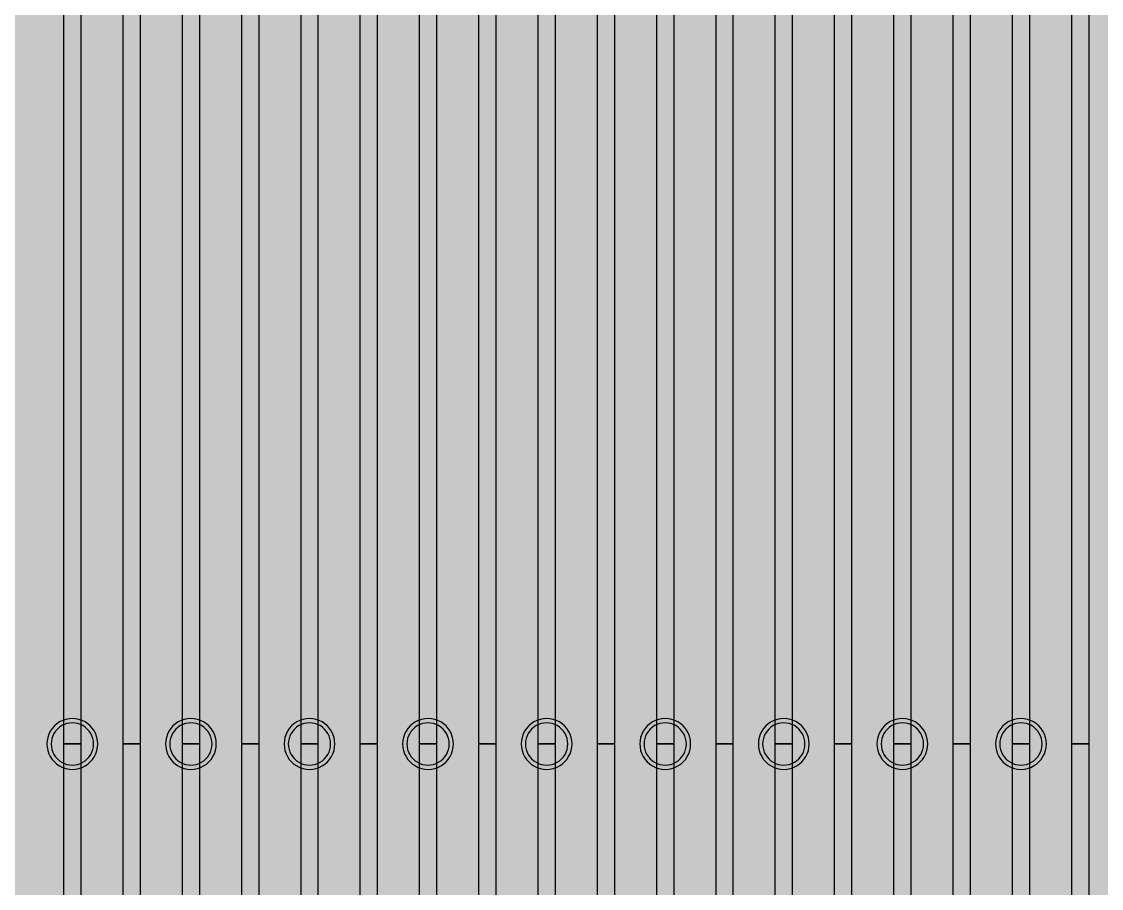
# Model space of a CAD drawing. Header units: metres. Extents: x -7231 to 10969, y -37556 to 1873.
# Drawn here: x 3077.5 to 3205, y -16649 to -16546.6 of the extents above; entities that cross this region are included whole.
import ezdxf

# ---------------------------------------------------------------- set-up
doc = ezdxf.new("R2010")
doc.units = ezdxf.units.M
for name, color, linetype in [('Metal1', 4, 'CONTINUOUS'), ('Metal2', 3, 'CONTINUOUS'), ('Polyimide', 7, 'CONTINUOUS')]:
    doc.layers.add(name, color=color, linetype=linetype)

msp = doc.modelspace()

# ---------------------------------------------------------------- hatches: boundary and pattern name
at = {"layer": 'Polyimide'}
msp.add_hatch(color=7, dxfattribs=at).paths.add_polyline_path([(4065.69, -468), (4066.67, -501.99), (4068.51, -535.99), (4071.41, -569.99), (4075.54, -603.99), (4081.04, -637.99), (4088.01, -671.99), (4096.52, -705.98), (4106.62, -739.98), (4118.33, -773.98), (4131.63, -807.98), (4146.49, -841.98), (4162.87, -875.98), (4180.68, -909.97), (4199.83, -943.97), (4220.22, -977.97), (4241.73, -1011.97), (4264.21, -1045.97), (4287.52, -1079.96), (4311.51, -1113.96), (4336.01, -1147.96), (4360.86, -1181.96), (4385.88, -1215.96), (4410.89, -1249.96), (4435.74, -1283.95), (4460.24, -1317.95), (4484.23, -1351.95), (4507.54, -1385.95), (4530.02, -1419.95), (4551.53, -1453.94), (4571.92, -1487.94), (4591.07, -1521.94), (4608.88, -1555.94), (4625.26, -1589.94), (4640.12, -1623.94), (4653.42, -1657.93), (4665.13, -1691.93), (4675.23, -1725.93), (4683.74, -1759.93), (4690.71, -1793.93), (4696.21, -1827.93), (4700.34, -1861.92), (4703.24, -1895.92), (4705.08, -1929.92), (4706.06, -1963.92), (4706.44, -1997.92), (4706.5, -2031.91), (4706.5, -4793.02), (4709.95, -4838.39), (4720.22, -4882.71), (4737.08, -4924.98), (4760.13, -4964.2), (4788.85, -4999.49), (4822.58, -5030.03), (4860.53, -5055.12), (4901.85, -5074.18), (4901.85, -5074.18), (4970.68, -5105.23), (5034.7, -5145.26), (5092.76, -5193.54), (5143.8, -5249.19), (5186.89, -5311.2), (5221.24, -5378.44), (5246.23, -5449.69), (5261.41, -5523.66), (5266.5, -5599), (5261.41, -5674.34), (5246.23, -5748.31), (5221.24, -5819.56), (5186.89, -5886.8), (5143.8, -5948.81), (5092.76, -6004.46), (5034.7, -6052.74), (4970.68, -6092.77), (4901.85, -6123.82), (4860.53, -6142.88), (4822.58, -6167.97), (4788.85, -6198.51), (4760.13, -6233.8), (4737.08, -6273.02), (4720.22, -6315.29), (4709.95, -6359.61), (4706.5, -6404.98), (4706.5, -9221.52), (4709.95, -9266.88), (4720.22, -9311.21), (4737.08, -9353.47), (4760.13, -9392.7), (4788.85, -9427.98), (4822.58, -9458.52), (4860.53, -9483.61), (4901.85, -9502.67), (4970.68, -9533.72), (5034.7, -9573.75), (5092.76, -9622.03), (5143.8, -9677.68), (5186.89, -9739.69), (5221.24, -9806.94), (5246.23, -9878.19), (5261.41, -9952.16), (5266.5, -10027.49), (5261.41, -10102.83), (5246.23, -10176.8), (5221.24, -10248.05), (5186.89, -10315.3), (5143.8, -10377.31), (5092.76, -10432.96), (5034.7, -10481.24), (4970.68, -10521.27), (4901.85, -10552.32), (4860.53, -10571.38), (4822.58, -10596.46), (4788.85, -10627), (4760.13, -10662.29), (4737.08, -10701.52), (4720.22, -10743.78), (4709.95, -10788.1), (4706.5, -10833.47), (4706.5, -13650.01), (4709.95, -13695.38), (4720.22, -13739.7), (4737.08, -13781.96), (4760.13, -13821.19), (4788.85, -13856.48), (4822.58, -13887.02), (4860.53, -13912.11), (4901.85, -13931.17), (4970.68, -13962.22), (5034.7, -14002.25), (5092.76, -14050.53), (5143.8, -14106.18), (5186.89, -14168.19), (5221.24, -14235.43), (5246.23, -14306.68), (5261.41, -14380.65), (5266.5, -14455.99), (5261.41, -14531.33), (5246.23, -14605.29), (5221.24, -14676.55), (5186.89, -14743.79), (5143.8, -14805.8), (5092.76, -14861.45), (5034.7, -14909.73), (4970.68, -14949.76), (4901.85, -14980.81), (4860.53, -14999.87), (4822.58, -15024.96), (4788.85, -15055.5), (4760.13, -15090.79), (4737.08, -15130.01), (4720.22, -15172.27), (4709.95, -15216.6), (4706.5, -15261.97), (4706.5, -15455.99), (4720.95, -15750.04), (4764.14, -16041.26), (4835.68, -16326.84), (4934.86, -16604.04), (5060.74, -16870.18), (5212.09, -17122.7), (5387.47, -17359.17), (5585.18, -17577.31), (5803.32, -17775.02), (6039.79, -17950.4), (6292.31, -18101.75), (6558.45, -18227.63), (6835.65, -18326.81), (7121.23, -18398.34), (7412.45, -18441.54), (7706.5, -18455.99), (9969.01, -18455.99), (10047.42, -18459.84), (10125.08, -18471.36), (10201.23, -18490.44), (10275.15, -18516.89), (10346.12, -18550.45), (10413.46, -18590.81), (10476.52, -18637.58), (10534.69, -18690.3), (10587.41, -18748.47), (10634.18, -18811.53), (10674.54, -18878.87), (10708.11, -18949.84), (10734.56, -19023.76), (10753.63, -19099.92), (10765.15, -19177.58), (10769.01, -19255.99), (10769.01, -20895.8), (10730.24, -20951.41), (10694.6, -21009.08), (10662.21, -21068.63), (10633.17, -21129.89), (10607.55, -21192.66), (10585.45, -21256.74), (10566.93, -21321.96), (10552.05, -21388.09), (10540.84, -21454.95), (10533.35, -21522.33), (10529.6, -21590.02), (10529.6, -21657.81), (10533.35, -21725.5), (10540.84, -21792.87), (10552.05, -21859.73), (10566.93, -21925.87), (10585.45, -21991.08), (10607.55, -22055.17), (10633.17, -22117.94), (10662.21, -22179.19), (10694.6, -22238.74), (10730.24, -22296.41), (10769.01, -22352.03), (10769.01, -32454.24), (10728.74, -32510.49), (10691.72, -32568.92), (10658.05, -32629.35), (10627.85, -32691.58), (10601.2, -32755.42), (10578.21, -32820.67), (10558.93, -32887.1), (10543.44, -32954.52), (10531.77, -33022.71), (10523.97, -33091.44), (10520.07, -33160.51), (10520.07, -33229.69), (10523.97, -33298.75), (10531.77, -33367.49), (10543.44, -33435.67), (10558.93, -33503.09), (10578.21, -33569.53), (10601.2, -33634.77), (10627.85, -33698.61), (10658.05, -33760.85), (10691.72, -33821.28), (10728.74, -33879.71), (10769.01, -33935.96), (10769.01, -36556), (10765.15, -36634.41), (10753.63, -36712.07), (10734.56, -36788.23), (10708.11, -36862.15), (10674.54, -36933.12), (10634.18, -37000.46), (10587.41, -37063.51), (10534.69, -37121.69), (10476.52, -37174.41), (10413.46, -37221.18), (10346.12, -37261.54), (10275.15, -37295.1), (10201.23, -37321.55), (10125.08, -37340.63), (10047.42, -37352.15), (9969.01, -37356), (-6231.01, -37356), (-6309.42, -37352.15), (-6387.08, -37340.63), (-6463.23, -37321.55), (-6537.15, -37295.1), (-6608.12, -37261.54), (-6675.46, -37221.18), (-6738.52, -37174.41), (-6796.69, -37121.69), (-6849.41, -37063.51), (-6896.18, -37000.46), (-6936.54, -36933.12), (-6970.11, -36862.15), (-6996.56, -36788.23), (-7015.63, -36712.07), (-7027.15, -36634.41), (-7031.01, -36556), (-7031.01, -33936), (-6990.74, -33879.75), (-6953.7, -33821.31), (-6920.03, -33760.88), (-6889.82, -33698.64), (-6863.18, -33634.8), (-6840.18, -33569.55), (-6820.9, -33503.11), (-6805.4, -33435.69), (-6793.74, -33367.49), (-6785.94, -33298.75), (-6782.03, -33229.68), (-6782.03, -33160.5), (-6785.94, -33091.43), (-6793.74, -33022.69), (-6805.4, -32954.5), (-6820.9, -32887.07), (-6840.18, -32820.63), (-6863.18, -32755.39), (-6889.82, -32691.54), (-6920.03, -32629.3), (-6953.7, -32568.87), (-6990.74, -32510.43), (-7031.01, -32454.18), (-7031.01, -22364.83), (-6990.74, -22308.58), (-6953.7, -22250.14), (-6920.03, -22189.71), (-6889.82, -22127.47), (-6863.18, -22063.62), (-6840.18, -21998.38), (-6820.9, -21931.94), (-6805.4, -21864.51), (-6793.74, -21796.32), (-6785.94, -21727.58), (-6782.03, -21658.51), (-6782.03, -21589.33), (-6785.94, -21520.26), (-6793.74, -21451.52), (-6805.4, -21383.32), (-6820.9, -21315.9), (-6840.18, -21249.46), (-6863.18, -21184.21), (-6889.82, -21120.37), (-6920.03, -21058.13), (-6953.7, -20997.7), (-6990.74, -20939.26), (-7031.01, -20883.01), (-7031.01, -19255.99), (-7027.15, -19177.58), (-7015.63, -19099.92), (-6996.56, -19023.76), (-6970.11, -18949.84), (-6936.54, -18878.87), (-6896.18, -18811.53), (-6849.41, -18748.47), (-6796.69, -18690.3), (-6738.52, -18637.58), (-6675.46, -18590.81), (-6608.12, -18550.45), (-6537.15, -18516.89), (-6463.23, -18490.44), (-6387.08, -18471.36), (-6309.42, -18459.84), (-6231.01, -18455.99), (-3968.5, -18455.99), (-3674.45, -18441.54), (-3383.23, -18398.34), (-3097.65, -18326.81), (-2820.45, -18227.63), (-2554.31, -18101.75), (-2301.79, -17950.4), (-2065.32, -17775.02), (-1847.18, -17577.31), (-1649.47, -17359.17), (-1474.09, -17122.7), (-1322.74, -16870.18), (-1196.86, -16604.04), (-1097.68, -16326.84), (-1026.14, -16041.26), (-982.95, -15750.04), (-968.5, -15455.99), (-968.5, -15261.97), (-971.95, -15216.6), (-982.22, -15172.27), (-999.08, -15130.01), (-1022.13, -15090.79), (-1050.85, -15055.5), (-1084.58, -15024.96), (-1122.53, -14999.87), (-1163.85, -14980.81), (-1232.68, -14949.76), (-1296.7, -14909.73), (-1354.76, -14861.45), (-1405.8, -14805.8), (-1448.89, -14743.79), (-1483.24, -14676.55), (-1508.23, -14605.29), (-1523.41, -14531.33), (-1528.5, -14455.99), (-1523.41, -14380.65), (-1508.23, -14306.68), (-1483.24, -14235.43), (-1448.89, -14168.19), (-1405.8, -14106.18), (-1354.76, -14050.53), (-1296.7, -14002.25), (-1232.68, -13962.22), (-1163.85, -13931.17), (-1122.53, -13912.11), (-1084.58, -13887.02), (-1050.85, -13856.48), (-1022.13, -13821.19), (-999.08, -13781.96), (-982.22, -13739.7), (-971.95, -13695.38), (-968.5, -13650.01), (-968.5, -12309.64), (-971.95, -12264.27), (-982.22, -12219.94), (-999.08, -12177.68), (-1022.13, -12138.46), (-1050.85, -12103.17), (-1084.58, -12072.63), (-1122.53, -12047.54), (-1163.85, -12028.48), (-1232.68, -11997.43), (-1296.7, -11957.4), (-1354.76, -11909.12), (-1405.8, -11853.47), (-1448.89, -11791.46), (-1483.24, -11724.22), (-1508.23, -11652.96), (-1523.41, -11579), (-1528.5, -11503.66), (-1523.41, -11428.32), (-1508.23, -11354.35), (-1483.24, -11283.1), (-1448.89, -11215.86), (-1405.8, -11153.85), (-1354.76, -11098.2), (-1296.7, -11049.92), (-1232.68, -11009.89), (-1163.85, -10978.84), (-1122.53, -10959.78), (-1084.58, -10934.69), (-1050.85, -10904.15), (-1022.13, -10868.86), (-999.08, -10829.63), (-982.22, -10787.37), (-971.95, -10743.05), (-968.5, -10697.68), (-968.5, -9357.31), (-971.95, -9311.94), (-982.22, -9267.62), (-999.08, -9225.35), (-1022.13, -9186.13), (-1050.85, -9150.84), (-1084.58, -9120.3), (-1122.53, -9095.21), (-1163.85, -9076.15), (-1163.85, -9076.15), (-1232.68, -9045.1), (-1296.7, -9005.07), (-1354.76, -8956.79), (-1405.8, -8901.14), (-1448.89, -8839.13), (-1483.24, -8771.89), (-1508.23, -8700.64), (-1523.41, -8626.67), (-1528.5, -8551.33), (-1523.41, -8475.99), (-1508.23, -8402.02), (-1483.24, -8330.77), (-1448.89, -8263.53), (-1405.8, -8201.52), (-1354.76, -8145.87), (-1296.7, -8097.59), (-1232.68, -8057.56), (-1163.85, -8026.51), (-1163.85, -8026.51), (-1122.53, -8007.45), (-1084.58, -7982.36), (-1050.85, -7951.82), (-1022.13, -7916.53), (-999.08, -7877.31), (-982.22, -7835.04), (-971.95, -7790.72), (-968.5, -7745.35), (-968.5, -6404.98), (-971.95, -6359.61), (-982.22, -6315.29), (-999.08, -6273.02), (-1022.13, -6233.8), (-1050.85, -6198.51), (-1084.58, -6167.97), (-1122.53, -6142.88), (-1163.85, -6123.82), (-1163.85, -6123.82), (-1232.68, -6092.77), (-1296.7, -6052.74), (-1354.76, -6004.46), (-1405.8, -5948.81), (-1448.89, -5886.8), (-1483.24, -5819.56), (-1508.23, -5748.31), (-1523.41, -5674.34), (-1528.5, -5599), (-1523.41, -5523.66), (-1508.23, -5449.69), (-1483.24, -5378.44), (-1448.89, -5311.2), (-1405.8, -5249.19), (-1354.76, -5193.54), (-1296.7, -5145.26), (-1232.68, -5105.23), (-1163.85, -5074.18), (-1163.85, -5074.18), (-1122.53, -5055.12), (-1084.58, -5030.03), (-1050.85, -4999.49), (-1022.13, -4964.2), (-999.08, -4924.98), (-982.22, -4882.71), (-971.95, -4838.39), (-968.5, -4793.02), (-968.5, -2031.91), (-968.44, -1997.92), (-968.06, -1963.92), (-967.05, -1929.92), (-965.18, -1895.92), (-962.22, -1861.92), (-958.01, -1827.93), (-952.41, -1793.93), (-945.31, -1759.93), (-936.64, -1725.93), (-926.35, -1691.93), (-914.43, -1657.93), (-900.88, -1623.94), (-885.74, -1589.94), (-869.05, -1555.94), (-850.91, -1521.94), (-831.4, -1487.94), (-810.63, -1453.94), (-788.72, -1419.95), (-765.82, -1385.95), (-742.07, -1351.95), (-717.63, -1317.95), (-692.67, -1283.95), (-667.36, -1249.96), (-641.88, -1215.96), (-616.39, -1181.96), (-591.08, -1147.96), (-566.12, -1113.96), (-541.68, -1079.96), (-517.93, -1045.97), (-495.03, -1011.97), (-473.12, -977.97), (-452.35, -943.97), (-432.84, -909.97), (-414.7, -875.98), (-398.01, -841.98), (-382.87, -807.98), (-369.32, -773.98), (-357.4, -739.98), (-347.11, -705.98), (-338.44, -671.99), (-331.34, -637.99), (-325.74, -603.99), (-321.53, -569.99), (-318.57, -535.99), (-316.7, -501.99), (-315.69, -468), (-315.31, -434), (-315.25, -400), (-315.25, 401), (-315.25, 451), (-315.25, 1644), (-270.25, 1644), (-270.03, 1637.13), (-269.35, 1630.29), (-268.23, 1623.52), (-266.67, 1616.82), (-264.68, 1610.25), (-262.26, 1603.82), (-259.42, 1597.56), (-256.18, 1591.5), (-252.55, 1585.67), (-248.55, 1580.08), (-244.19, 1574.77), (-239.5, 1569.75), (-234.48, 1565.06), (-229.17, 1560.7), (-223.58, 1556.7), (-217.75, 1553.07), (-211.69, 1549.83), (-205.43, 1546.99), (-199, 1544.57), (-192.43, 1542.58), (-185.73, 1541.02), (-178.96, 1539.9), (-172.12, 1539.22), (-165.25, 1539), (-158.38, 1539.22), (-151.54, 1539.9), (-144.77, 1541.02), (-138.07, 1542.58), (-131.5, 1544.57), (-125.07, 1546.99), (-118.81, 1549.83), (-112.75, 1553.07), (-106.92, 1556.7), (-101.33, 1560.7), (-96.02, 1565.06), (-91, 1569.75), (-86.31, 1574.77), (-81.95, 1580.08), (-77.95, 1585.67), (-74.32, 1591.5), (-71.08, 1597.56), (-68.24, 1603.82), (-65.82, 1610.25), (-63.83, 1616.82), (-62.27, 1623.52), (-61.15, 1630.29), (-60.47, 1637.13), (-60.25, 1644), (1853, 1644), (1853, 1573), (3815.25, 1573), (3815.46, 1579.54), (3816.11, 1586.05), (3817.17, 1592.51), (3818.66, 1598.88), (3820.56, 1605.14), (3822.86, 1611.27), (3825.56, 1617.23), (3828.65, 1623), (3832.1, 1628.56), (3835.91, 1633.88), (3840.07, 1638.93), (3844.54, 1643.71), (3849.32, 1648.18), (3854.37, 1652.34), (3859.69, 1656.15), (3865.25, 1659.6), (3871.02, 1662.69), (3876.98, 1665.39), (3883.11, 1667.69), (3889.37, 1669.59), (3895.74, 1671.08), (3902.2, 1672.14), (3908.71, 1672.79), (3915.25, 1673), (3921.79, 1672.79), (3928.3, 1672.14), (3934.76, 1671.08), (3941.13, 1669.59), (3947.39, 1667.69), (3953.52, 1665.39), (3959.48, 1662.69), (3965.25, 1659.6), (3970.81, 1656.15), (3976.13, 1652.34), (3981.18, 1648.18), (3985.96, 1643.71), (3990.43, 1638.93), (3994.59, 1633.88), (3998.4, 1628.56), (4001.85, 1623), (4004.94, 1617.23), (4007.64, 1611.27), (4009.94, 1605.14), (4011.84, 1598.88), (4013.33, 1592.51), (4014.39, 1586.05), (4015.04, 1579.54), (4015.25, 1573), (4065.25, 1573), (4065.25, 451), (4065.25, 401), (4065.25, -400), (4065.31, -434), (4065.69, -468)])

# ---------------------------------------------------------------- linework, layer by layer
at = {"layer": 'Metal1'}
for points in [[(3084.5, -2031.74), (3084.5, -16631.91), (3082.5, -16631.91), (3082.5, -2032.08)], [(3091.5, -2031.75), (3091.5, -16631.91), (3089.5, -16631.91), (3089.5, -2032.08)], [(3098.5, -2031.75), (3098.5, -16631.91), (3096.5, -16631.91), (3096.5, -2032.08)], [(3105.5, -2031.74), (3105.5, -16631.91), (3103.5, -16631.91), (3103.5, -2032.08)], [(3112.5, -2031.74), (3112.5, -16631.91), (3110.5, -16631.91), (3110.5, -2032.09)], [(3119.5, -2031.74), (3119.5, -16631.91), (3117.5, -16631.91), (3117.5, -2032.09)], [(3126.5, -2031.74), (3126.5, -16631.91), (3124.5, -16631.91), (3124.5, -2032.09)], [(3133.5, -2031.74), (3133.5, -16631.91), (3131.5, -16631.91), (3131.5, -2032.09)], [(3140.5, -2031.74), (3140.5, -16631.91), (3138.5, -16631.91), (3138.5, -2032.09)], [(3147.5, -2031.74), (3147.5, -16631.91), (3145.5, -16631.91), (3145.5, -2032.09)], [(3154.5, -2031.74), (3154.5, -16631.91), (3152.5, -16631.91), (3152.5, -2032.09)], [(3161.5, -2031.74), (3161.5, -16631.91), (3159.5, -16631.91), (3159.5, -2032.09)], [(3168.5, -2031.74), (3168.5, -16631.91), (3166.5, -16631.91), (3166.5, -2032.09)], [(3175.5, -2031.73), (3175.5, -16631.91), (3173.5, -16631.91), (3173.5, -2032.09)], [(3182.5, -2031.73), (3182.5, -16631.91), (3180.5, -16631.91), (3180.5, -2032.1)], [(3189.5, -2031.74), (3189.5, -16631.91), (3187.5, -16631.91), (3187.5, -2032.09)], [(3196.5, -2031.73), (3196.5, -16631.91), (3194.5, -16631.91), (3194.5, -2032.09)], [(3203.5, -2031.73), (3203.5, -16631.91), (3201.5, -16631.91), (3201.5, -2032.1)], [(3011.96, -17788.98), (3023.05, -17766.48), (3034.14, -17743.98), (3045.23, -17721.48), (3056.33, -17698.97), (3067.42, -17676.47), (3078.51, -17653.97), (3085.12, -17640.58), (3089.5, -17621.77), (3089.5, -16631.91), (3091.5, -16631.91), (3091.5, -17622), (3087.01, -17641.25), (3080.3, -17654.86), (3069.21, -17677.36), (3058.12, -17699.86), (3047.03, -17722.36), (3035.94, -17744.86), (3024.84, -17767.36), (3013.75, -17789.86)], [(3025.07, -17788.97), (3036.29, -17766.47), (3047.51, -17743.97), (3058.73, -17721.47), (3069.95, -17698.97), (3081.17, -17676.47), (3092.39, -17653.97), (3099.07, -17640.57), (3103.5, -17621.74), (3103.5, -16631.91), (3105.5, -16631.91), (3105.5, -17621.97), (3100.96, -17641.26), (3094.18, -17654.86), (3082.96, -17677.36), (3071.74, -17699.86), (3060.52, -17722.36), (3049.3, -17744.86), (3038.08, -17767.37), (3026.86, -17789.87)], [(3038.18, -17788.97), (3049.53, -17766.47), (3060.87, -17743.97), (3072.22, -17721.47), (3083.57, -17698.97), (3094.91, -17676.47), (3106.26, -17653.97), (3113.02, -17640.57), (3117.5, -17621.72), (3117.5, -16631.91), (3119.5, -16631.91), (3119.5, -17621.95), (3114.91, -17641.26), (3108.05, -17654.87), (3096.7, -17677.37), (3085.35, -17699.87), (3074.01, -17722.37), (3062.66, -17744.87), (3051.31, -17767.37), (3039.97, -17789.87)], [(3051.29, -17788.97), (3062.77, -17766.46), (3074.24, -17743.96), (3085.71, -17721.46), (3097.19, -17698.96), (3108.66, -17676.46), (3120.14, -17653.96), (3126.97, -17640.57), (3131.5, -17621.69), (3131.5, -16631.91), (3133.5, -16631.91), (3133.5, -17621.93), (3128.86, -17641.26), (3121.92, -17654.87), (3110.44, -17677.37), (3098.97, -17699.87), (3087.5, -17722.37), (3076.02, -17744.87), (3064.55, -17767.37), (3053.08, -17789.87)], [(3064.41, -17788.96), (3076.01, -17766.46), (3087.61, -17743.96), (3099.21, -17721.46), (3110.81, -17698.96), (3122.41, -17676.46), (3134.01, -17653.96), (3140.92, -17640.56), (3145.5, -17621.67), (3145.5, -16631.91), (3147.5, -16631.91), (3147.5, -17621.91), (3142.8, -17641.27), (3135.79, -17654.87), (3124.19, -17677.37), (3112.59, -17699.87), (3100.99, -17722.38), (3089.38, -17744.88), (3077.78, -17767.38), (3066.18, -17789.88)], [(3077.52, -17788.96), (3089.25, -17766.46), (3100.97, -17743.96), (3112.7, -17721.46), (3124.43, -17698.95), (3136.16, -17676.45), (3147.89, -17653.95), (3154.87, -17640.56), (3159.5, -17621.64), (3159.5, -16631.91), (3161.5, -16631.91), (3161.5, -17621.89), (3156.75, -17641.27), (3149.66, -17654.88), (3137.93, -17677.38), (3126.2, -17699.88), (3114.48, -17722.38), (3102.75, -17744.88), (3091.02, -17767.38), (3079.29, -17789.88)], [(3090.63, -17788.95), (3102.49, -17766.45), (3114.34, -17743.95), (3126.2, -17721.45), (3138.05, -17698.95), (3149.91, -17676.45), (3161.76, -17653.95), (3168.82, -17640.56), (3173.5, -17621.62), (3173.5, -16631.91), (3175.5, -16631.91), (3175.5, -17621.86), (3170.7, -17641.27), (3163.53, -17654.88), (3151.67, -17677.38), (3139.82, -17699.88), (3127.96, -17722.38), (3116.11, -17744.88), (3104.25, -17767.38), (3092.4, -17789.89)], [(3103.74, -17788.95), (3115.72, -17766.45), (3127.71, -17743.95), (3139.69, -17721.45), (3151.67, -17698.95), (3163.65, -17676.45), (3175.64, -17653.95), (3182.77, -17640.55), (3187.5, -17621.59), (3187.5, -16631.91), (3189.5, -16631.91), (3189.5, -17621.84), (3184.65, -17641.28), (3177.4, -17654.89), (3165.42, -17677.39), (3153.44, -17699.89), (3141.45, -17722.39), (3129.47, -17744.89), (3117.49, -17767.39), (3105.51, -17789.89)], [(3116.85, -17788.95), (3128.96, -17766.44), (3141.07, -17743.94), (3153.18, -17721.44), (3165.29, -17698.94), (3177.4, -17676.44), (3189.51, -17653.94), (3196.72, -17640.55), (3201.5, -17621.57), (3201.5, -16631.91), (3203.5, -16631.91), (3203.5, -17621.82), (3198.6, -17641.28), (3191.27, -17654.89), (3179.16, -17677.39), (3167.05, -17699.89), (3154.94, -17722.39), (3142.83, -17744.89), (3130.72, -17767.39), (3118.62, -17789.89)]]:
    msp.add_lwpolyline(points, dxfattribs=at)
for points in [[(3086.5, -16631.91), (3086.47, -16631.52), (3086.4, -16631.14), (3086.27, -16630.77), (3086.1, -16630.41), (3085.88, -16630.09), (3085.62, -16629.79), (3085.33, -16629.53), (3085, -16629.32), (3084.65, -16629.14), (3084.28, -16629.02), (3083.89, -16628.94), (3083.5, -16628.91), (3083.11, -16628.94), (3082.72, -16629.02), (3082.35, -16629.14), (3082, -16629.32), (3081.67, -16629.53), (3081.38, -16629.79), (3081.12, -16630.09), (3080.9, -16630.41), (3080.73, -16630.77), (3080.6, -16631.14), (3080.53, -16631.52), (3080.5, -16631.91), (3080.53, -16632.31), (3080.6, -16632.69), (3080.73, -16633.06), (3080.9, -16633.41), (3081.12, -16633.74), (3081.38, -16634.04), (3081.67, -16634.29), (3082, -16634.51), (3082.35, -16634.69), (3082.72, -16634.81), (3083.11, -16634.89), (3083.5, -16634.91), (3083.89, -16634.89), (3084.28, -16634.81), (3084.65, -16634.69), (3085, -16634.51), (3085.33, -16634.29), (3085.62, -16634.04), (3085.88, -16633.74), (3086.1, -16633.41), (3086.27, -16633.06), (3086.4, -16632.69), (3086.47, -16632.31), (3086.5, -16631.91)], [(3100.5, -16631.91), (3100.47, -16631.52), (3100.4, -16631.14), (3100.27, -16630.77), (3100.1, -16630.41), (3099.88, -16630.09), (3099.62, -16629.79), (3099.33, -16629.53), (3099, -16629.32), (3098.65, -16629.14), (3098.28, -16629.02), (3097.89, -16628.94), (3097.5, -16628.91), (3097.11, -16628.94), (3096.72, -16629.02), (3096.35, -16629.14), (3096, -16629.32), (3095.67, -16629.53), (3095.38, -16629.79), (3095.12, -16630.09), (3094.9, -16630.41), (3094.73, -16630.77), (3094.6, -16631.14), (3094.53, -16631.52), (3094.5, -16631.91), (3094.53, -16632.31), (3094.6, -16632.69), (3094.73, -16633.06), (3094.9, -16633.41), (3095.12, -16633.74), (3095.38, -16634.04), (3095.67, -16634.29), (3096, -16634.51), (3096.35, -16634.69), (3096.72, -16634.81), (3097.11, -16634.89), (3097.5, -16634.91), (3097.89, -16634.89), (3098.28, -16634.81), (3098.65, -16634.69), (3099, -16634.51), (3099.33, -16634.29), (3099.62, -16634.04), (3099.88, -16633.74), (3100.1, -16633.41), (3100.27, -16633.06), (3100.4, -16632.69), (3100.47, -16632.31), (3100.5, -16631.91)], [(3114.5, -16631.91), (3114.47, -16631.52), (3114.4, -16631.14), (3114.27, -16630.77), (3114.1, -16630.41), (3113.88, -16630.09), (3113.62, -16629.79), (3113.33, -16629.53), (3113, -16629.32), (3112.65, -16629.14), (3112.28, -16629.02), (3111.89, -16628.94), (3111.5, -16628.91), (3111.11, -16628.94), (3110.72, -16629.02), (3110.35, -16629.14), (3110, -16629.32), (3109.67, -16629.53), (3109.38, -16629.79), (3109.12, -16630.09), (3108.9, -16630.41), (3108.73, -16630.77), (3108.6, -16631.14), (3108.53, -16631.52), (3108.5, -16631.91), (3108.53, -16632.31), (3108.6, -16632.69), (3108.73, -16633.06), (3108.9, -16633.41), (3109.12, -16633.74), (3109.38, -16634.04), (3109.67, -16634.29), (3110, -16634.51), (3110.35, -16634.69), (3110.72, -16634.81), (3111.11, -16634.89), (3111.5, -16634.91), (3111.89, -16634.89), (3112.28, -16634.81), (3112.65, -16634.69), (3113, -16634.51), (3113.33, -16634.29), (3113.62, -16634.04), (3113.88, -16633.74), (3114.1, -16633.41), (3114.27, -16633.06), (3114.4, -16632.69), (3114.47, -16632.31), (3114.5, -16631.91)], [(3128.5, -16631.91), (3128.47, -16631.52), (3128.4, -16631.14), (3128.27, -16630.77), (3128.1, -16630.41), (3127.88, -16630.09), (3127.62, -16629.79), (3127.33, -16629.53), (3127, -16629.32), (3126.65, -16629.14), (3126.28, -16629.02), (3125.89, -16628.94), (3125.5, -16628.91), (3125.11, -16628.94), (3124.72, -16629.02), (3124.35, -16629.14), (3124, -16629.32), (3123.67, -16629.53), (3123.38, -16629.79), (3123.12, -16630.09), (3122.9, -16630.41), (3122.73, -16630.77), (3122.6, -16631.14), (3122.53, -16631.52), (3122.5, -16631.91), (3122.53, -16632.31), (3122.6, -16632.69), (3122.73, -16633.06), (3122.9, -16633.41), (3123.12, -16633.74), (3123.38, -16634.04), (3123.67, -16634.29), (3124, -16634.51), (3124.35, -16634.69), (3124.72, -16634.81), (3125.11, -16634.89), (3125.5, -16634.91), (3125.89, -16634.89), (3126.28, -16634.81), (3126.65, -16634.69), (3127, -16634.51), (3127.33, -16634.29), (3127.62, -16634.04), (3127.88, -16633.74), (3128.1, -16633.41), (3128.27, -16633.06), (3128.4, -16632.69), (3128.47, -16632.31), (3128.5, -16631.91)], [(3142.5, -16631.91), (3142.47, -16631.52), (3142.4, -16631.14), (3142.27, -16630.77), (3142.1, -16630.41), (3141.88, -16630.09), (3141.62, -16629.79), (3141.33, -16629.53), (3141, -16629.32), (3140.65, -16629.14), (3140.28, -16629.02), (3139.89, -16628.94), (3139.5, -16628.91), (3139.11, -16628.94), (3138.72, -16629.02), (3138.35, -16629.14), (3138, -16629.32), (3137.67, -16629.53), (3137.38, -16629.79), (3137.12, -16630.09), (3136.9, -16630.41), (3136.73, -16630.77), (3136.6, -16631.14), (3136.53, -16631.52), (3136.5, -16631.91), (3136.53, -16632.31), (3136.6, -16632.69), (3136.73, -16633.06), (3136.9, -16633.41), (3137.12, -16633.74), (3137.38, -16634.04), (3137.67, -16634.29), (3138, -16634.51), (3138.35, -16634.69), (3138.72, -16634.81), (3139.11, -16634.89), (3139.5, -16634.91), (3139.89, -16634.89), (3140.28, -16634.81), (3140.65, -16634.69), (3141, -16634.51), (3141.33, -16634.29), (3141.62, -16634.04), (3141.88, -16633.74), (3142.1, -16633.41), (3142.27, -16633.06), (3142.4, -16632.69), (3142.47, -16632.31), (3142.5, -16631.91)], [(3156.5, -16631.91), (3156.47, -16631.52), (3156.4, -16631.14), (3156.27, -16630.77), (3156.1, -16630.41), (3155.88, -16630.09), (3155.62, -16629.79), (3155.33, -16629.53), (3155, -16629.32), (3154.65, -16629.14), (3154.28, -16629.02), (3153.89, -16628.94), (3153.5, -16628.91), (3153.11, -16628.94), (3152.72, -16629.02), (3152.35, -16629.14), (3152, -16629.32), (3151.67, -16629.53), (3151.38, -16629.79), (3151.12, -16630.09), (3150.9, -16630.41), (3150.73, -16630.77), (3150.6, -16631.14), (3150.53, -16631.52), (3150.5, -16631.91), (3150.53, -16632.31), (3150.6, -16632.69), (3150.73, -16633.06), (3150.9, -16633.41), (3151.12, -16633.74), (3151.38, -16634.04), (3151.67, -16634.29), (3152, -16634.51), (3152.35, -16634.69), (3152.72, -16634.81), (3153.11, -16634.89), (3153.5, -16634.91), (3153.89, -16634.89), (3154.28, -16634.81), (3154.65, -16634.69), (3155, -16634.51), (3155.33, -16634.29), (3155.62, -16634.04), (3155.88, -16633.74), (3156.1, -16633.41), (3156.27, -16633.06), (3156.4, -16632.69), (3156.47, -16632.31), (3156.5, -16631.91)], [(3170.5, -16631.91), (3170.47, -16631.52), (3170.4, -16631.14), (3170.27, -16630.77), (3170.1, -16630.41), (3169.88, -16630.09), (3169.62, -16629.79), (3169.33, -16629.53), (3169, -16629.32), (3168.65, -16629.14), (3168.28, -16629.02), (3167.89, -16628.94), (3167.5, -16628.91), (3167.11, -16628.94), (3166.72, -16629.02), (3166.35, -16629.14), (3166, -16629.32), (3165.67, -16629.53), (3165.38, -16629.79), (3165.12, -16630.09), (3164.9, -16630.41), (3164.73, -16630.77), (3164.6, -16631.14), (3164.53, -16631.52), (3164.5, -16631.91), (3164.53, -16632.31), (3164.6, -16632.69), (3164.73, -16633.06), (3164.9, -16633.41), (3165.12, -16633.74), (3165.38, -16634.04), (3165.67, -16634.29), (3166, -16634.51), (3166.35, -16634.69), (3166.72, -16634.81), (3167.11, -16634.89), (3167.5, -16634.91), (3167.89, -16634.89), (3168.28, -16634.81), (3168.65, -16634.69), (3169, -16634.51), (3169.33, -16634.29), (3169.62, -16634.04), (3169.88, -16633.74), (3170.1, -16633.41), (3170.27, -16633.06), (3170.4, -16632.69), (3170.47, -16632.31), (3170.5, -16631.91)], [(3184.5, -16631.91), (3184.47, -16631.52), (3184.4, -16631.14), (3184.27, -16630.77), (3184.1, -16630.41), (3183.88, -16630.09), (3183.62, -16629.79), (3183.33, -16629.53), (3183, -16629.32), (3182.65, -16629.14), (3182.28, -16629.02), (3181.89, -16628.94), (3181.5, -16628.91), (3181.11, -16628.94), (3180.72, -16629.02), (3180.35, -16629.14), (3180, -16629.32), (3179.67, -16629.53), (3179.38, -16629.79), (3179.12, -16630.09), (3178.9, -16630.41), (3178.73, -16630.77), (3178.6, -16631.14), (3178.53, -16631.52), (3178.5, -16631.91), (3178.53, -16632.31), (3178.6, -16632.69), (3178.73, -16633.06), (3178.9, -16633.41), (3179.12, -16633.74), (3179.38, -16634.04), (3179.67, -16634.29), (3180, -16634.51), (3180.35, -16634.69), (3180.72, -16634.81), (3181.11, -16634.89), (3181.5, -16634.91), (3181.89, -16634.89), (3182.28, -16634.81), (3182.65, -16634.69), (3183, -16634.51), (3183.33, -16634.29), (3183.62, -16634.04), (3183.88, -16633.74), (3184.1, -16633.41), (3184.27, -16633.06), (3184.4, -16632.69), (3184.47, -16632.31), (3184.5, -16631.91)], [(3198.5, -16631.91), (3198.47, -16631.52), (3198.4, -16631.14), (3198.27, -16630.77), (3198.1, -16630.41), (3197.88, -16630.09), (3197.62, -16629.79), (3197.33, -16629.53), (3197, -16629.32), (3196.65, -16629.14), (3196.28, -16629.02), (3195.89, -16628.94), (3195.5, -16628.91), (3195.11, -16628.94), (3194.72, -16629.02), (3194.35, -16629.14), (3194, -16629.32), (3193.67, -16629.53), (3193.38, -16629.79), (3193.12, -16630.09), (3192.9, -16630.41), (3192.73, -16630.77), (3192.6, -16631.14), (3192.53, -16631.52), (3192.5, -16631.91), (3192.53, -16632.31), (3192.6, -16632.69), (3192.73, -16633.06), (3192.9, -16633.41), (3193.12, -16633.74), (3193.38, -16634.04), (3193.67, -16634.29), (3194, -16634.51), (3194.35, -16634.69), (3194.72, -16634.81), (3195.11, -16634.89), (3195.5, -16634.91), (3195.89, -16634.89), (3196.28, -16634.81), (3196.65, -16634.69), (3197, -16634.51), (3197.33, -16634.29), (3197.62, -16634.04), (3197.88, -16633.74), (3198.1, -16633.41), (3198.27, -16633.06), (3198.4, -16632.69), (3198.47, -16632.31), (3198.5, -16631.91)]]:
    msp.add_lwpolyline(points, close=True, dxfattribs=at)
at = {"layer": 'Metal2'}
for points in [[(3086.5, -16631.91), (3086.47, -16631.52), (3086.4, -16631.14), (3086.27, -16630.77), (3086.1, -16630.41), (3085.88, -16630.09), (3085.62, -16629.79), (3085.33, -16629.53), (3085, -16629.32), (3084.65, -16629.14), (3084.28, -16629.02), (3083.89, -16628.94), (3083.5, -16628.91), (3083.11, -16628.94), (3082.72, -16629.02), (3082.35, -16629.14), (3082, -16629.32), (3081.67, -16629.53), (3081.38, -16629.79), (3081.12, -16630.09), (3080.9, -16630.41), (3080.73, -16630.77), (3080.6, -16631.14), (3080.53, -16631.52), (3080.5, -16631.91), (3080.53, -16632.31), (3080.6, -16632.69), (3080.73, -16633.06), (3080.9, -16633.41), (3081.12, -16633.74), (3081.38, -16634.04), (3081.67, -16634.29), (3082, -16634.51), (3082.35, -16634.69), (3082.72, -16634.81), (3083.11, -16634.89), (3083.5, -16634.91), (3083.89, -16634.89), (3084.28, -16634.81), (3084.65, -16634.69), (3085, -16634.51), (3085.33, -16634.29), (3085.62, -16634.04), (3085.88, -16633.74), (3086.1, -16633.41), (3086.27, -16633.06), (3086.4, -16632.69), (3086.47, -16632.31), (3086.5, -16631.91)], [(3100.5, -16631.91), (3100.47, -16631.52), (3100.4, -16631.14), (3100.27, -16630.77), (3100.1, -16630.41), (3099.88, -16630.09), (3099.62, -16629.79), (3099.33, -16629.53), (3099, -16629.32), (3098.65, -16629.14), (3098.28, -16629.02), (3097.89, -16628.94), (3097.5, -16628.91), (3097.11, -16628.94), (3096.72, -16629.02), (3096.35, -16629.14), (3096, -16629.32), (3095.67, -16629.53), (3095.38, -16629.79), (3095.12, -16630.09), (3094.9, -16630.41), (3094.73, -16630.77), (3094.6, -16631.14), (3094.53, -16631.52), (3094.5, -16631.91), (3094.53, -16632.31), (3094.6, -16632.69), (3094.73, -16633.06), (3094.9, -16633.41), (3095.12, -16633.74), (3095.38, -16634.04), (3095.67, -16634.29), (3096, -16634.51), (3096.35, -16634.69), (3096.72, -16634.81), (3097.11, -16634.89), (3097.5, -16634.91), (3097.89, -16634.89), (3098.28, -16634.81), (3098.65, -16634.69), (3099, -16634.51), (3099.33, -16634.29), (3099.62, -16634.04), (3099.88, -16633.74), (3100.1, -16633.41), (3100.27, -16633.06), (3100.4, -16632.69), (3100.47, -16632.31), (3100.5, -16631.91)], [(3114.5, -16631.91), (3114.47, -16631.52), (3114.4, -16631.14), (3114.27, -16630.77), (3114.1, -16630.41), (3113.88, -16630.09), (3113.62, -16629.79), (3113.33, -16629.53), (3113, -16629.32), (3112.65, -16629.14), (3112.28, -16629.02), (3111.89, -16628.94), (3111.5, -16628.91), (3111.11, -16628.94), (3110.72, -16629.02), (3110.35, -16629.14), (3110, -16629.32), (3109.67, -16629.53), (3109.38, -16629.79), (3109.12, -16630.09), (3108.9, -16630.41), (3108.73, -16630.77), (3108.6, -16631.14), (3108.53, -16631.52), (3108.5, -16631.91), (3108.53, -16632.31), (3108.6, -16632.69), (3108.73, -16633.06), (3108.9, -16633.41), (3109.12, -16633.74), (3109.38, -16634.04), (3109.67, -16634.29), (3110, -16634.51), (3110.35, -16634.69), (3110.72, -16634.81), (3111.11, -16634.89), (3111.5, -16634.91), (3111.89, -16634.89), (3112.28, -16634.81), (3112.65, -16634.69), (3113, -16634.51), (3113.33, -16634.29), (3113.62, -16634.04), (3113.88, -16633.74), (3114.1, -16633.41), (3114.27, -16633.06), (3114.4, -16632.69), (3114.47, -16632.31), (3114.5, -16631.91)], [(3128.5, -16631.91), (3128.47, -16631.52), (3128.4, -16631.14), (3128.27, -16630.77), (3128.1, -16630.41), (3127.88, -16630.09), (3127.62, -16629.79), (3127.33, -16629.53), (3127, -16629.32), (3126.65, -16629.14), (3126.28, -16629.02), (3125.89, -16628.94), (3125.5, -16628.91), (3125.11, -16628.94), (3124.72, -16629.02), (3124.35, -16629.14), (3124, -16629.32), (3123.67, -16629.53), (3123.38, -16629.79), (3123.12, -16630.09), (3122.9, -16630.41), (3122.73, -16630.77), (3122.6, -16631.14), (3122.53, -16631.52), (3122.5, -16631.91), (3122.53, -16632.31), (3122.6, -16632.69), (3122.73, -16633.06), (3122.9, -16633.41), (3123.12, -16633.74), (3123.38, -16634.04), (3123.67, -16634.29), (3124, -16634.51), (3124.35, -16634.69), (3124.72, -16634.81), (3125.11, -16634.89), (3125.5, -16634.91), (3125.89, -16634.89), (3126.28, -16634.81), (3126.65, -16634.69), (3127, -16634.51), (3127.33, -16634.29), (3127.62, -16634.04), (3127.88, -16633.74), (3128.1, -16633.41), (3128.27, -16633.06), (3128.4, -16632.69), (3128.47, -16632.31), (3128.5, -16631.91)], [(3142.5, -16631.91), (3142.47, -16631.52), (3142.4, -16631.14), (3142.27, -16630.77), (3142.1, -16630.41), (3141.88, -16630.09), (3141.62, -16629.79), (3141.33, -16629.53), (3141, -16629.32), (3140.65, -16629.14), (3140.28, -16629.02), (3139.89, -16628.94), (3139.5, -16628.91), (3139.11, -16628.94), (3138.72, -16629.02), (3138.35, -16629.14), (3138, -16629.32), (3137.67, -16629.53), (3137.38, -16629.79), (3137.12, -16630.09), (3136.9, -16630.41), (3136.73, -16630.77), (3136.6, -16631.14), (3136.53, -16631.52), (3136.5, -16631.91), (3136.53, -16632.31), (3136.6, -16632.69), (3136.73, -16633.06), (3136.9, -16633.41), (3137.12, -16633.74), (3137.38, -16634.04), (3137.67, -16634.29), (3138, -16634.51), (3138.35, -16634.69), (3138.72, -16634.81), (3139.11, -16634.89), (3139.5, -16634.91), (3139.89, -16634.89), (3140.28, -16634.81), (3140.65, -16634.69), (3141, -16634.51), (3141.33, -16634.29), (3141.62, -16634.04), (3141.88, -16633.74), (3142.1, -16633.41), (3142.27, -16633.06), (3142.4, -16632.69), (3142.47, -16632.31), (3142.5, -16631.91)], [(3156.5, -16631.91), (3156.47, -16631.52), (3156.4, -16631.14), (3156.27, -16630.77), (3156.1, -16630.41), (3155.88, -16630.09), (3155.62, -16629.79), (3155.33, -16629.53), (3155, -16629.32), (3154.65, -16629.14), (3154.28, -16629.02), (3153.89, -16628.94), (3153.5, -16628.91), (3153.11, -16628.94), (3152.72, -16629.02), (3152.35, -16629.14), (3152, -16629.32), (3151.67, -16629.53), (3151.38, -16629.79), (3151.12, -16630.09), (3150.9, -16630.41), (3150.73, -16630.77), (3150.6, -16631.14), (3150.53, -16631.52), (3150.5, -16631.91), (3150.53, -16632.31), (3150.6, -16632.69), (3150.73, -16633.06), (3150.9, -16633.41), (3151.12, -16633.74), (3151.38, -16634.04), (3151.67, -16634.29), (3152, -16634.51), (3152.35, -16634.69), (3152.72, -16634.81), (3153.11, -16634.89), (3153.5, -16634.91), (3153.89, -16634.89), (3154.28, -16634.81), (3154.65, -16634.69), (3155, -16634.51), (3155.33, -16634.29), (3155.62, -16634.04), (3155.88, -16633.74), (3156.1, -16633.41), (3156.27, -16633.06), (3156.4, -16632.69), (3156.47, -16632.31), (3156.5, -16631.91)], [(3170.5, -16631.91), (3170.47, -16631.52), (3170.4, -16631.14), (3170.27, -16630.77), (3170.1, -16630.41), (3169.88, -16630.09), (3169.62, -16629.79), (3169.33, -16629.53), (3169, -16629.32), (3168.65, -16629.14), (3168.28, -16629.02), (3167.89, -16628.94), (3167.5, -16628.91), (3167.11, -16628.94), (3166.72, -16629.02), (3166.35, -16629.14), (3166, -16629.32), (3165.67, -16629.53), (3165.38, -16629.79), (3165.12, -16630.09), (3164.9, -16630.41), (3164.73, -16630.77), (3164.6, -16631.14), (3164.53, -16631.52), (3164.5, -16631.91), (3164.53, -16632.31), (3164.6, -16632.69), (3164.73, -16633.06), (3164.9, -16633.41), (3165.12, -16633.74), (3165.38, -16634.04), (3165.67, -16634.29), (3166, -16634.51), (3166.35, -16634.69), (3166.72, -16634.81), (3167.11, -16634.89), (3167.5, -16634.91), (3167.89, -16634.89), (3168.28, -16634.81), (3168.65, -16634.69), (3169, -16634.51), (3169.33, -16634.29), (3169.62, -16634.04), (3169.88, -16633.74), (3170.1, -16633.41), (3170.27, -16633.06), (3170.4, -16632.69), (3170.47, -16632.31), (3170.5, -16631.91)], [(3184.5, -16631.91), (3184.47, -16631.52), (3184.4, -16631.14), (3184.27, -16630.77), (3184.1, -16630.41), (3183.88, -16630.09), (3183.62, -16629.79), (3183.33, -16629.53), (3183, -16629.32), (3182.65, -16629.14), (3182.28, -16629.02), (3181.89, -16628.94), (3181.5, -16628.91), (3181.11, -16628.94), (3180.72, -16629.02), (3180.35, -16629.14), (3180, -16629.32), (3179.67, -16629.53), (3179.38, -16629.79), (3179.12, -16630.09), (3178.9, -16630.41), (3178.73, -16630.77), (3178.6, -16631.14), (3178.53, -16631.52), (3178.5, -16631.91), (3178.53, -16632.31), (3178.6, -16632.69), (3178.73, -16633.06), (3178.9, -16633.41), (3179.12, -16633.74), (3179.38, -16634.04), (3179.67, -16634.29), (3180, -16634.51), (3180.35, -16634.69), (3180.72, -16634.81), (3181.11, -16634.89), (3181.5, -16634.91), (3181.89, -16634.89), (3182.28, -16634.81), (3182.65, -16634.69), (3183, -16634.51), (3183.33, -16634.29), (3183.62, -16634.04), (3183.88, -16633.74), (3184.1, -16633.41), (3184.27, -16633.06), (3184.4, -16632.69), (3184.47, -16632.31), (3184.5, -16631.91)], [(3198.5, -16631.91), (3198.47, -16631.52), (3198.4, -16631.14), (3198.27, -16630.77), (3198.1, -16630.41), (3197.88, -16630.09), (3197.62, -16629.79), (3197.33, -16629.53), (3197, -16629.32), (3196.65, -16629.14), (3196.28, -16629.02), (3195.89, -16628.94), (3195.5, -16628.91), (3195.11, -16628.94), (3194.72, -16629.02), (3194.35, -16629.14), (3194, -16629.32), (3193.67, -16629.53), (3193.38, -16629.79), (3193.12, -16630.09), (3192.9, -16630.41), (3192.73, -16630.77), (3192.6, -16631.14), (3192.53, -16631.52), (3192.5, -16631.91), (3192.53, -16632.31), (3192.6, -16632.69), (3192.73, -16633.06), (3192.9, -16633.41), (3193.12, -16633.74), (3193.38, -16634.04), (3193.67, -16634.29), (3194, -16634.51), (3194.35, -16634.69), (3194.72, -16634.81), (3195.11, -16634.89), (3195.5, -16634.91), (3195.89, -16634.89), (3196.28, -16634.81), (3196.65, -16634.69), (3197, -16634.51), (3197.33, -16634.29), (3197.62, -16634.04), (3197.88, -16633.74), (3198.1, -16633.41), (3198.27, -16633.06), (3198.4, -16632.69), (3198.47, -16632.31), (3198.5, -16631.91)]]:
    msp.add_lwpolyline(points, close=True, dxfattribs=at)
for points in [[(3005.4, -17788.98), (3016.43, -17766.48), (3027.46, -17743.98), (3038.49, -17721.48), (3049.52, -17698.98), (3060.54, -17676.48), (3071.57, -17653.98), (3078.14, -17640.58), (3082.5, -17621.78), (3082.5, -16631.91), (3084.5, -16631.91), (3084.5, -17622.01), (3080.04, -17641.25), (3073.37, -17654.86), (3062.34, -17677.36), (3051.31, -17699.86), (3040.28, -17722.36), (3029.25, -17744.86), (3018.23, -17767.36), (3007.2, -17789.86)], [(3018.51, -17788.98), (3029.67, -17766.47), (3040.83, -17743.97), (3051.98, -17721.47), (3063.14, -17698.97), (3074.29, -17676.47), (3085.45, -17653.97), (3092.09, -17640.57), (3096.5, -17621.75), (3096.5, -16631.91), (3098.5, -16631.91), (3098.5, -17621.98), (3093.98, -17641.26), (3087.24, -17654.86), (3076.08, -17677.36), (3064.93, -17699.86), (3053.77, -17722.36), (3042.62, -17744.86), (3031.46, -17767.36), (3020.31, -17789.86)], [(3031.63, -17788.97), (3042.91, -17766.47), (3054.19, -17743.97), (3065.47, -17721.47), (3076.76, -17698.97), (3088.04, -17676.47), (3099.32, -17653.97), (3106.04, -17640.57), (3110.5, -17621.73), (3110.5, -16631.91), (3112.5, -16631.91), (3112.5, -17621.96), (3107.93, -17641.26), (3101.11, -17654.86), (3089.83, -17677.36), (3078.55, -17699.86), (3067.26, -17722.37), (3055.98, -17744.87), (3044.7, -17767.37), (3033.41, -17789.87)], [(3044.74, -17788.97), (3056.15, -17766.47), (3067.56, -17743.97), (3078.97, -17721.47), (3090.38, -17698.96), (3101.79, -17676.46), (3113.2, -17653.96), (3119.99, -17640.57), (3124.5, -17621.71), (3124.5, -16631.91), (3126.5, -16631.91), (3126.5, -17621.94), (3121.88, -17641.26), (3114.98, -17654.87), (3103.57, -17677.37), (3092.16, -17699.87), (3080.75, -17722.37), (3069.34, -17744.87), (3057.93, -17767.37), (3046.52, -17789.87)], [(3057.85, -17788.96), (3069.39, -17766.46), (3080.92, -17743.96), (3092.46, -17721.46), (3104, -17698.96), (3115.54, -17676.46), (3127.07, -17653.96), (3133.94, -17640.56), (3138.5, -17621.68), (3138.5, -16631.91), (3140.5, -16631.91), (3140.5, -17621.92), (3135.83, -17641.27), (3128.85, -17654.87), (3117.32, -17677.37), (3105.78, -17699.87), (3094.24, -17722.37), (3082.7, -17744.87), (3071.17, -17767.38), (3059.63, -17789.88)], [(3070.96, -17788.96), (3082.63, -17766.46), (3094.29, -17743.96), (3105.95, -17721.46), (3117.62, -17698.96), (3129.28, -17676.46), (3140.95, -17653.96), (3147.89, -17640.56), (3152.5, -17621.66), (3152.5, -16631.91), (3154.5, -16631.91), (3154.5, -17621.9), (3149.78, -17641.27), (3142.72, -17654.88), (3131.06, -17677.38), (3119.39, -17699.88), (3107.73, -17722.38), (3096.07, -17744.88), (3084.4, -17767.38), (3072.74, -17789.88)], [(3084.07, -17788.96), (3095.87, -17766.45), (3107.66, -17743.95), (3119.45, -17721.45), (3131.24, -17698.95), (3143.03, -17676.45), (3154.82, -17653.95), (3161.84, -17640.56), (3166.5, -17621.63), (3166.5, -16631.91), (3168.5, -16631.91), (3168.5, -17621.87), (3163.73, -17641.27), (3156.59, -17654.88), (3144.8, -17677.38), (3133.01, -17699.88), (3121.22, -17722.38), (3109.43, -17744.88), (3097.64, -17767.38), (3085.85, -17789.88)], [(3097.19, -17788.95), (3109.1, -17766.45), (3121.02, -17743.95), (3132.94, -17721.45), (3144.86, -17698.95), (3156.78, -17676.45), (3168.7, -17653.95), (3175.79, -17640.56), (3180.5, -17621.61), (3180.5, -16631.91), (3182.5, -16631.91), (3182.5, -17621.85), (3177.67, -17641.27), (3170.47, -17654.88), (3158.55, -17677.38), (3146.63, -17699.88), (3134.71, -17722.39), (3122.79, -17744.89), (3110.87, -17767.39), (3098.95, -17789.89)], [(3110.3, -17788.95), (3122.34, -17766.45), (3134.39, -17743.95), (3146.44, -17721.45), (3158.48, -17698.94), (3170.53, -17676.44), (3182.57, -17653.94), (3189.74, -17640.55), (3194.5, -17621.58), (3194.5, -16631.91), (3196.5, -16631.91), (3196.5, -17621.83), (3191.62, -17641.28), (3184.34, -17654.89), (3172.29, -17677.39), (3160.24, -17699.89), (3148.2, -17722.39), (3136.15, -17744.89), (3124.11, -17767.39), (3112.06, -17789.89)]]:
    msp.add_lwpolyline(points, dxfattribs=at)
at = {"layer": 'Via'}
for points in [[(3086, -16631.91), (3085.98, -16631.59), (3085.91, -16631.27), (3085.81, -16630.96), (3085.67, -16630.66), (3085.48, -16630.39), (3085.27, -16630.15), (3085.02, -16629.93), (3084.75, -16629.75), (3084.46, -16629.6), (3084.15, -16629.5), (3083.83, -16629.44), (3083.5, -16629.41), (3083.17, -16629.44), (3082.85, -16629.5), (3082.54, -16629.6), (3082.25, -16629.75), (3081.98, -16629.93), (3081.73, -16630.15), (3081.52, -16630.39), (3081.33, -16630.66), (3081.19, -16630.96), (3081.09, -16631.27), (3081.02, -16631.59), (3081, -16631.91), (3081.02, -16632.24), (3081.09, -16632.56), (3081.19, -16632.87), (3081.33, -16633.16), (3081.52, -16633.44), (3081.73, -16633.68), (3081.98, -16633.9), (3082.25, -16634.08), (3082.54, -16634.22), (3082.85, -16634.33), (3083.17, -16634.39), (3083.5, -16634.41), (3083.83, -16634.39), (3084.15, -16634.33), (3084.46, -16634.22), (3084.75, -16634.08), (3085.02, -16633.9), (3085.27, -16633.68), (3085.48, -16633.44), (3085.67, -16633.16), (3085.81, -16632.87), (3085.91, -16632.56), (3085.98, -16632.24), (3086, -16631.91)], [(3100, -16631.91), (3099.98, -16631.59), (3099.91, -16631.27), (3099.81, -16630.96), (3099.67, -16630.66), (3099.48, -16630.39), (3099.27, -16630.15), (3099.02, -16629.93), (3098.75, -16629.75), (3098.46, -16629.6), (3098.15, -16629.5), (3097.83, -16629.44), (3097.5, -16629.41), (3097.17, -16629.44), (3096.85, -16629.5), (3096.54, -16629.6), (3096.25, -16629.75), (3095.98, -16629.93), (3095.73, -16630.15), (3095.52, -16630.39), (3095.33, -16630.66), (3095.19, -16630.96), (3095.09, -16631.27), (3095.02, -16631.59), (3095, -16631.91), (3095.02, -16632.24), (3095.09, -16632.56), (3095.19, -16632.87), (3095.33, -16633.16), (3095.52, -16633.44), (3095.73, -16633.68), (3095.98, -16633.9), (3096.25, -16634.08), (3096.54, -16634.22), (3096.85, -16634.33), (3097.17, -16634.39), (3097.5, -16634.41), (3097.83, -16634.39), (3098.15, -16634.33), (3098.46, -16634.22), (3098.75, -16634.08), (3099.02, -16633.9), (3099.27, -16633.68), (3099.48, -16633.44), (3099.67, -16633.16), (3099.81, -16632.87), (3099.91, -16632.56), (3099.98, -16632.24), (3100, -16631.91)], [(3114, -16631.91), (3113.98, -16631.59), (3113.91, -16631.27), (3113.81, -16630.96), (3113.67, -16630.66), (3113.48, -16630.39), (3113.27, -16630.15), (3113.02, -16629.93), (3112.75, -16629.75), (3112.46, -16629.6), (3112.15, -16629.5), (3111.83, -16629.44), (3111.5, -16629.41), (3111.17, -16629.44), (3110.85, -16629.5), (3110.54, -16629.6), (3110.25, -16629.75), (3109.98, -16629.93), (3109.73, -16630.15), (3109.52, -16630.39), (3109.33, -16630.66), (3109.19, -16630.96), (3109.09, -16631.27), (3109.02, -16631.59), (3109, -16631.91), (3109.02, -16632.24), (3109.09, -16632.56), (3109.19, -16632.87), (3109.33, -16633.16), (3109.52, -16633.44), (3109.73, -16633.68), (3109.98, -16633.9), (3110.25, -16634.08), (3110.54, -16634.22), (3110.85, -16634.33), (3111.17, -16634.39), (3111.5, -16634.41), (3111.83, -16634.39), (3112.15, -16634.33), (3112.46, -16634.22), (3112.75, -16634.08), (3113.02, -16633.9), (3113.27, -16633.68), (3113.48, -16633.44), (3113.67, -16633.16), (3113.81, -16632.87), (3113.91, -16632.56), (3113.98, -16632.24), (3114, -16631.91)], [(3128, -16631.91), (3127.98, -16631.59), (3127.91, -16631.27), (3127.81, -16630.96), (3127.67, -16630.66), (3127.48, -16630.39), (3127.27, -16630.15), (3127.02, -16629.93), (3126.75, -16629.75), (3126.46, -16629.6), (3126.15, -16629.5), (3125.83, -16629.44), (3125.5, -16629.41), (3125.17, -16629.44), (3124.85, -16629.5), (3124.54, -16629.6), (3124.25, -16629.75), (3123.98, -16629.93), (3123.73, -16630.15), (3123.52, -16630.39), (3123.33, -16630.66), (3123.19, -16630.96), (3123.09, -16631.27), (3123.02, -16631.59), (3123, -16631.91), (3123.02, -16632.24), (3123.09, -16632.56), (3123.19, -16632.87), (3123.33, -16633.16), (3123.52, -16633.44), (3123.73, -16633.68), (3123.98, -16633.9), (3124.25, -16634.08), (3124.54, -16634.22), (3124.85, -16634.33), (3125.17, -16634.39), (3125.5, -16634.41), (3125.83, -16634.39), (3126.15, -16634.33), (3126.46, -16634.22), (3126.75, -16634.08), (3127.02, -16633.9), (3127.27, -16633.68), (3127.48, -16633.44), (3127.67, -16633.16), (3127.81, -16632.87), (3127.91, -16632.56), (3127.98, -16632.24), (3128, -16631.91)], [(3142, -16631.91), (3141.98, -16631.59), (3141.91, -16631.27), (3141.81, -16630.96), (3141.67, -16630.66), (3141.48, -16630.39), (3141.27, -16630.15), (3141.02, -16629.93), (3140.75, -16629.75), (3140.46, -16629.6), (3140.15, -16629.5), (3139.83, -16629.44), (3139.5, -16629.41), (3139.17, -16629.44), (3138.85, -16629.5), (3138.54, -16629.6), (3138.25, -16629.75), (3137.98, -16629.93), (3137.73, -16630.15), (3137.52, -16630.39), (3137.33, -16630.66), (3137.19, -16630.96), (3137.09, -16631.27), (3137.02, -16631.59), (3137, -16631.91), (3137.02, -16632.24), (3137.09, -16632.56), (3137.19, -16632.87), (3137.33, -16633.16), (3137.52, -16633.44), (3137.73, -16633.68), (3137.98, -16633.9), (3138.25, -16634.08), (3138.54, -16634.22), (3138.85, -16634.33), (3139.17, -16634.39), (3139.5, -16634.41), (3139.83, -16634.39), (3140.15, -16634.33), (3140.46, -16634.22), (3140.75, -16634.08), (3141.02, -16633.9), (3141.27, -16633.68), (3141.48, -16633.44), (3141.67, -16633.16), (3141.81, -16632.87), (3141.91, -16632.56), (3141.98, -16632.24), (3142, -16631.91)], [(3156, -16631.91), (3155.98, -16631.59), (3155.91, -16631.27), (3155.81, -16630.96), (3155.67, -16630.66), (3155.48, -16630.39), (3155.27, -16630.15), (3155.02, -16629.93), (3154.75, -16629.75), (3154.46, -16629.6), (3154.15, -16629.5), (3153.83, -16629.44), (3153.5, -16629.41), (3153.17, -16629.44), (3152.85, -16629.5), (3152.54, -16629.6), (3152.25, -16629.75), (3151.98, -16629.93), (3151.73, -16630.15), (3151.52, -16630.39), (3151.33, -16630.66), (3151.19, -16630.96), (3151.09, -16631.27), (3151.02, -16631.59), (3151, -16631.91), (3151.02, -16632.24), (3151.09, -16632.56), (3151.19, -16632.87), (3151.33, -16633.16), (3151.52, -16633.44), (3151.73, -16633.68), (3151.98, -16633.9), (3152.25, -16634.08), (3152.54, -16634.22), (3152.85, -16634.33), (3153.17, -16634.39), (3153.5, -16634.41), (3153.83, -16634.39), (3154.15, -16634.33), (3154.46, -16634.22), (3154.75, -16634.08), (3155.02, -16633.9), (3155.27, -16633.68), (3155.48, -16633.44), (3155.67, -16633.16), (3155.81, -16632.87), (3155.91, -16632.56), (3155.98, -16632.24), (3156, -16631.91)], [(3170, -16631.91), (3169.98, -16631.59), (3169.91, -16631.27), (3169.81, -16630.96), (3169.67, -16630.66), (3169.48, -16630.39), (3169.27, -16630.15), (3169.02, -16629.93), (3168.75, -16629.75), (3168.46, -16629.6), (3168.15, -16629.5), (3167.83, -16629.44), (3167.5, -16629.41), (3167.17, -16629.44), (3166.85, -16629.5), (3166.54, -16629.6), (3166.25, -16629.75), (3165.98, -16629.93), (3165.73, -16630.15), (3165.52, -16630.39), (3165.33, -16630.66), (3165.19, -16630.96), (3165.09, -16631.27), (3165.02, -16631.59), (3165, -16631.91), (3165.02, -16632.24), (3165.09, -16632.56), (3165.19, -16632.87), (3165.33, -16633.16), (3165.52, -16633.44), (3165.73, -16633.68), (3165.98, -16633.9), (3166.25, -16634.08), (3166.54, -16634.22), (3166.85, -16634.33), (3167.17, -16634.39), (3167.5, -16634.41), (3167.83, -16634.39), (3168.15, -16634.33), (3168.46, -16634.22), (3168.75, -16634.08), (3169.02, -16633.9), (3169.27, -16633.68), (3169.48, -16633.44), (3169.67, -16633.16), (3169.81, -16632.87), (3169.91, -16632.56), (3169.98, -16632.24), (3170, -16631.91)], [(3184, -16631.91), (3183.98, -16631.59), (3183.91, -16631.27), (3183.81, -16630.96), (3183.67, -16630.66), (3183.48, -16630.39), (3183.27, -16630.15), (3183.02, -16629.93), (3182.75, -16629.75), (3182.46, -16629.6), (3182.15, -16629.5), (3181.83, -16629.44), (3181.5, -16629.41), (3181.17, -16629.44), (3180.85, -16629.5), (3180.54, -16629.6), (3180.25, -16629.75), (3179.98, -16629.93), (3179.73, -16630.15), (3179.52, -16630.39), (3179.33, -16630.66), (3179.19, -16630.96), (3179.09, -16631.27), (3179.02, -16631.59), (3179, -16631.91), (3179.02, -16632.24), (3179.09, -16632.56), (3179.19, -16632.87), (3179.33, -16633.16), (3179.52, -16633.44), (3179.73, -16633.68), (3179.98, -16633.9), (3180.25, -16634.08), (3180.54, -16634.22), (3180.85, -16634.33), (3181.17, -16634.39), (3181.5, -16634.41), (3181.83, -16634.39), (3182.15, -16634.33), (3182.46, -16634.22), (3182.75, -16634.08), (3183.02, -16633.9), (3183.27, -16633.68), (3183.48, -16633.44), (3183.67, -16633.16), (3183.81, -16632.87), (3183.91, -16632.56), (3183.98, -16632.24), (3184, -16631.91)], [(3198, -16631.91), (3197.98, -16631.59), (3197.91, -16631.27), (3197.81, -16630.96), (3197.67, -16630.66), (3197.48, -16630.39), (3197.27, -16630.15), (3197.02, -16629.93), (3196.75, -16629.75), (3196.46, -16629.6), (3196.15, -16629.5), (3195.83, -16629.44), (3195.5, -16629.41), (3195.17, -16629.44), (3194.85, -16629.5), (3194.54, -16629.6), (3194.25, -16629.75), (3193.98, -16629.93), (3193.73, -16630.15), (3193.52, -16630.39), (3193.33, -16630.66), (3193.19, -16630.96), (3193.09, -16631.27), (3193.02, -16631.59), (3193, -16631.91), (3193.02, -16632.24), (3193.09, -16632.56), (3193.19, -16632.87), (3193.33, -16633.16), (3193.52, -16633.44), (3193.73, -16633.68), (3193.98, -16633.9), (3194.25, -16634.08), (3194.54, -16634.22), (3194.85, -16634.33), (3195.17, -16634.39), (3195.5, -16634.41), (3195.83, -16634.39), (3196.15, -16634.33), (3196.46, -16634.22), (3196.75, -16634.08), (3197.02, -16633.9), (3197.27, -16633.68), (3197.48, -16633.44), (3197.67, -16633.16), (3197.81, -16632.87), (3197.91, -16632.56), (3197.98, -16632.24), (3198, -16631.91)]]:
    msp.add_lwpolyline(points, close=True, dxfattribs=at)

doc.saveas('drawing.dxf')
